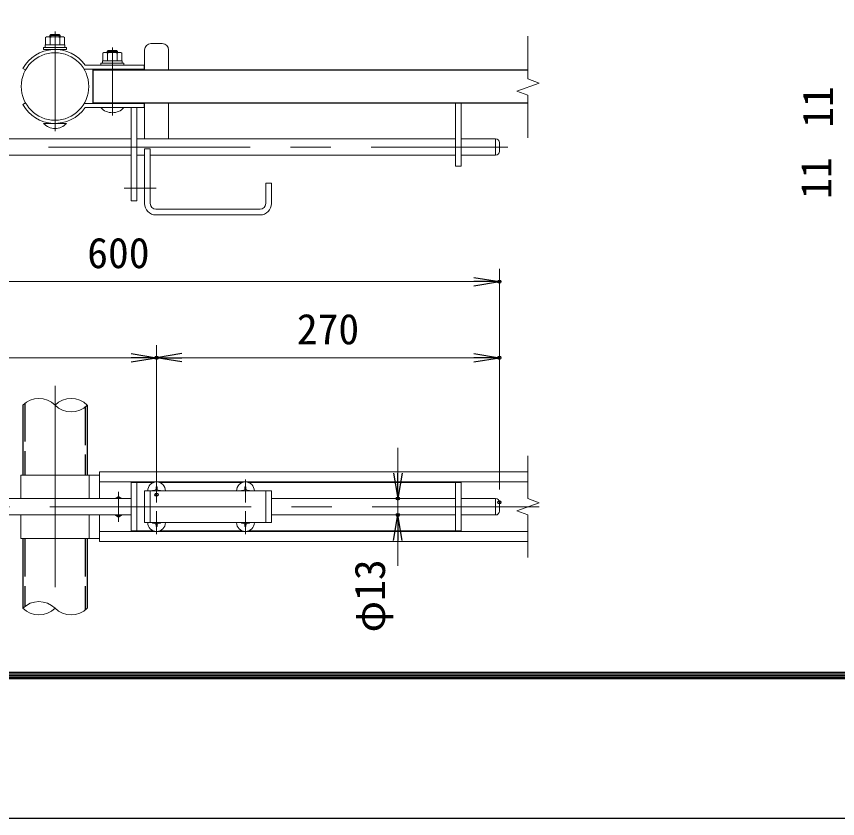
# Model space of a CAD drawing. Units: millimetres, scale not verified, with parts at other scales. Extents: x -4200 to 4200, y -2970 to 2970.
# Drawn here: x -1543 to -249, y -2970 to -1706 of the extents above; entities that cross this region are included whole.
import ezdxf
from ezdxf.enums import TextEntityAlignment as Align

# ---------------------------------------------------------------- set-up
doc = ezdxf.new("R2010")
doc.units = ezdxf.units.MM
doc.header["$LTSCALE"] = 10
doc.header["$PDMODE"] = 32
doc.header["$PDSIZE"] = 5
doc.linetypes.add('DASHED', pattern=[7.5, 6, -1.5])
doc.linetypes.add('USER1', pattern=[50.8, 31.75, -6.35, 6.35, -6.35])
for name, color, linetype, lineweight in [('0-0_D-STR1', 1, 'Continuous', 25), ('0-1_D-STR3', 3, 'Continuous', 13), ('0-2_D-BMK', 2, 'USER1', 13), ('0-3_D-STR-DIM', 7, 'Continuous', 13), ('0-C_D-TTL', 2, 'Continuous', 25)]:
    doc.layers.add(name, color=color, linetype=linetype, lineweight=lineweight)
doc.layers.add('0-4_0', color=7, linetype='Continuous')
doc.layers.add('0-5_Defpoints', color=8, linetype='Continuous')
doc.styles.add('ＭＳ ゴシック', font='')
doc.styles.get('ＭＳ ゴシック').set_extended_font_data('MS Gothic')

# ---------------------------------------------------------------- blocks, each defined once
blk = doc.blocks.new('_Open')
at = {"layer": '0-4_0'}
blk.add_line((-10, 1.667), (0, 0), dxfattribs=at)
blk.add_lwpolyline([(-10, -1.667), (0, 0), (-10, 0)], dxfattribs=at)

msp = doc.modelspace()

# ---------------------------------------------------------------- linework, layer by layer
at = {"layer": '0-0_D-STR1'}
for p, q in [((-1421.53, -1842.32), (-1421.53, -1790.32)), ((-1421.53, -1790.32), (-736.72, -1790.32)), ((-1421.53, -1842.32), (-736.72, -1842.32)), ((-1532.63, -2318.52), (-1532.63, -2428.52)), ((-1431.03, -2318.52), (-1431.03, -2428.52)), ((-1532.63, -2528.52), (-1532.63, -2638.52)), ((-1532.63, -2528.52), (-1532.63, -2638.52)), ((-1431.03, -2528.52), (-1431.03, -2638.52))]:
    msp.add_line(p, q, dxfattribs=at)
at = {"layer": '0-0_D-STR1', "linetype": 'DASHED'}
for p, q in [((-1529.43, -2315.7), (-1529.43, -2428.52)), ((-1434.23, -2321.34), (-1434.23, -2428.52)), ((-1529.43, -2528.52), (-1529.43, -2635.7)), ((-1434.23, -2528.52), (-1434.23, -2641.34))]:
    msp.add_line(p, q, dxfattribs=at)
at = {"layer": '0-1_D-STR3'}
for p, q in [((-1496.83, -1750.92), (-1496.83, -1739.32)), ((-1493.39, -1737.92), (-1470.3, -1737.92)), ((-1489.83, -1736.12), (-1488.23, -1734.52)), ((-1489.83, -1737.92), (-1489.83, -1736.12)), ((-1489.33, -1750.92), (-1489.33, -1739.32)), ((-1488.23, -1734.52), (-1475.43, -1734.52)), ((-1488.23, -1737.92), (-1488.23, -1734.52)), ((-1475.43, -1737.92), (-1475.43, -1734.52)), ((-1474.33, -1750.92), (-1474.33, -1739.32)), ((-1473.83, -1737.92), (-1473.83, -1736.12)), ((-1466.83, -1750.92), (-1466.83, -1739.32)), ((-1466.43, -1750.92), (-1497.23, -1750.92)), ((-1497.23, -1754.92), (-1497.23, -1750.92)), ((-1466.43, -1754.92), (-1497.23, -1754.92)), ((-1496.83, -1750.92), (-1466.83, -1750.92)), ((-1466.43, -1754.92), (-1466.43, -1750.92)), ((-1340.83, -1758.72), (-1340.83, -1790.32)), ((-1330.83, -1748.72), (-1312.83, -1748.72)), ((-1302.83, -1758.72), (-1302.83, -1790.32)), ((-1406.53, -1775.72), (-1406.53, -1764.12)), ((-1403.09, -1762.72), (-1380, -1762.72)), ((-1399.53, -1761.32), (-1397.93, -1759.72)), ((-1399.53, -1762.72), (-1399.53, -1761.32)), ((-1399.03, -1775.72), (-1399.03, -1764.12)), ((-1397.93, -1759.72), (-1385.13, -1759.72)), ((-1397.93, -1762.72), (-1397.93, -1759.72)), ((-1385.13, -1762.72), (-1385.13, -1759.72)), ((-1384.03, -1775.72), (-1384.03, -1764.12)), ((-1383.53, -1762.72), (-1383.53, -1761.32)), ((-1376.53, -1775.72), (-1376.53, -1764.12)), ((-1434.17, -1782.92), (-1341.53, -1782.92)), ((-1376.13, -1775.72), (-1406.93, -1775.72)), ((-1406.93, -1779.72), (-1406.93, -1775.72)), ((-1376.13, -1779.72), (-1406.93, -1779.72)), ((-1406.53, -1775.72), (-1376.53, -1775.72)), ((-1376.13, -1779.72), (-1376.13, -1775.72)), ((-1341.53, -1782.92), (-1341.53, -1789.32)), ((-1532.63, -1787.92), (-1528.27, -1790.36)), ((-1435.99, -1789.32), (-1341.53, -1789.32)), ((-1532.63, -1844.72), (-1528.27, -1842.28)), ((-1435.99, -1843.32), (-1341.53, -1843.32)), ((-1434.17, -1849.72), (-1341.53, -1849.72)), ((-1409.53, -1849.72), (-1373.53, -1849.72)), ((-1402.83, -1842.92), (-1401.79, -1842.32)), ((-1402.83, -1843.32), (-1402.83, -1842.92)), ((-1380.23, -1842.92), (-1381.27, -1842.32)), ((-1380.23, -1843.32), (-1380.23, -1842.92)), ((-1361.83, -1842.32), (-1361.83, -1843.32)), ((-1352.83, -1842.32), (-1352.83, -1843.32)), ((-1352.83, -1849.72), (-1352.83, -1996.72)), ((-1341.53, -1849.72), (-1341.53, -1843.32)), ((-1340.83, -1842.32), (-1340.83, -1898.72)), ((-1302.83, -1842.32), (-1302.83, -1898.72)), ((-850.83, -1842.32), (-850.83, -1941.72)), ((-841.83, -1842.32), (-841.83, -1941.72)), ((-1499.83, -1874.52), (-1463.83, -1874.52)), ((-1493.13, -1874.52), (-1493.13, -1873.41)), ((-1470.53, -1874.52), (-1470.53, -1873.41)), ((-1723.43, -1898.72), (-1361.83, -1898.72)), ((-1352.83, -1898.72), (-850.83, -1898.72)), ((-841.83, -1898.72), (-787.83, -1898.72)), ((-787.83, -1898.72), (-787.83, -1924.72)), ((-781.83, -1904.72), (-781.83, -1918.72)), ((-1723.43, -1924.72), (-1361.83, -1924.72)), ((-1352.83, -1924.72), (-1340.83, -1924.72)), ((-1340.83, -1914.72), (-1340.83, -2000.72)), ((-1340.83, -1914.72), (-1331.83, -1914.72)), ((-1331.83, -1914.72), (-1331.83, -2000.72)), ((-1331.83, -1924.72), (-850.83, -1924.72)), ((-841.83, -1924.72), (-787.83, -1924.72)), ((-850.83, -1941.72), (-841.83, -1941.72)), ((-1149.83, -1968.72), (-1149.83, -2000.72)), ((-1149.83, -1968.72), (-1140.83, -1968.72)), ((-1140.83, -1968.72), (-1140.83, -2000.72)), ((-1322.83, -2009.72), (-1158.83, -2009.72)), ((-1322.83, -2018.72), (-1158.83, -2018.72)), ((-1535.83, -2428.52), (-1411.83, -2428.52)), ((-1535.83, -2428.52), (-1535.83, -2465.52)), ((-1427.83, -2428.52), (-1427.83, -2465.52)), ((-1411.83, -2423.52), (-1411.83, -2465.52)), ((-1411.83, -2423.52), (-736.72, -2423.52)), ((-1411.83, -2439.52), (-736.72, -2439.52)), ((-1361.83, -2440.52), (-1361.83, -2516.52)), ((-1361.83, -2440.52), (-1327.03, -2440.52)), ((-1352.83, -2440.52), (-1352.83, -2516.52)), ((-1316.64, -2440.52), (-1187.03, -2440.52)), ((-1176.64, -2440.52), (-841.83, -2440.52)), ((-850.83, -2440.52), (-850.83, -2516.52)), ((-841.83, -2440.52), (-841.83, -2516.52)), ((-1340.83, -2453.52), (-1340.83, -2503.52)), ((-1340.83, -2453.52), (-1140.83, -2453.52)), ((-1325.54, -2452.68), (-1328.13, -2452.73)), ((-1328.13, -2452.73), (-1328.13, -2453.52)), ((-1322.62, -2447.22), (-1322.67, -2449.81)), ((-1322.62, -2447.22), (-1321.04, -2447.22)), ((-1321.04, -2447.22), (-1321, -2449.81)), ((-1185.54, -2452.68), (-1188.13, -2452.73)), ((-1188.13, -2452.73), (-1188.13, -2453.52)), ((-1182.62, -2447.22), (-1182.67, -2449.81)), ((-1182.62, -2447.22), (-1181.04, -2447.22)), ((-1181.04, -2447.22), (-1181, -2449.81)), ((-1178.13, -2452.68), (-1175.53, -2452.73)), ((-1175.53, -2452.73), (-1175.53, -2453.52)), ((-1140.83, -2453.52), (-1140.83, -2503.52)), ((-1618.03, -2465.52), (-1361.83, -2465.52)), ((-1381.83, -2462.32), (-1387.38, -2465.52)), ((-1376.29, -2465.52), (-1381.83, -2462.32)), ((-1140.83, -2465.52), (-850.83, -2465.52)), ((-841.83, -2465.52), (-787.83, -2465.52)), ((-787.83, -2465.52), (-787.83, -2491.52)), ((-781.83, -2471.52), (-781.83, -2485.52)), ((-1618.03, -2491.52), (-1361.83, -2491.52)), ((-1535.83, -2491.52), (-1535.83, -2528.52)), ((-1427.83, -2491.52), (-1427.83, -2528.52)), ((-1411.83, -2491.52), (-1411.83, -2533.52)), ((-1140.83, -2491.52), (-850.83, -2491.52)), ((-841.83, -2491.52), (-787.83, -2491.52)), ((-1340.83, -2503.52), (-1140.83, -2503.52)), ((-1328.13, -2504.31), (-1328.13, -2503.52)), ((-1325.54, -2504.35), (-1328.13, -2504.31)), ((-1322.62, -2509.82), (-1322.67, -2507.22)), ((-1321.04, -2509.82), (-1321, -2507.22)), ((-1318.13, -2504.35), (-1315.53, -2504.31)), ((-1315.53, -2504.31), (-1315.53, -2503.52)), ((-1188.13, -2504.31), (-1188.13, -2503.52)), ((-1185.54, -2504.35), (-1188.13, -2504.31)), ((-1182.62, -2509.82), (-1182.67, -2507.22)), ((-1181.04, -2509.82), (-1181, -2507.22)), ((-1178.13, -2504.35), (-1175.53, -2504.31)), ((-1175.53, -2504.31), (-1175.53, -2503.52)), ((-1411.83, -2517.52), (-736.72, -2517.52)), ((-1361.83, -2516.52), (-1327.03, -2516.52)), ((-1322.62, -2509.82), (-1321.04, -2509.82)), ((-1316.64, -2516.52), (-1187.03, -2516.52)), ((-1182.62, -2509.82), (-1181.04, -2509.82)), ((-1176.64, -2516.52), (-841.83, -2516.52)), ((-1535.83, -2528.52), (-1411.83, -2528.52)), ((-1411.83, -2533.52), (-736.72, -2533.52))]:
    msp.add_line(p, q, dxfattribs=at)
at = {"layer": '0-1_D-STR3', "linetype": 'DASHED'}
for p, q in [((-1331.83, -2453.52), (-1331.83, -2503.52)), ((-1149.83, -2453.52), (-1149.83, -2503.52))]:
    msp.add_line(p, q, dxfattribs=at)
at = {"layer": '0-1_D-STR3'}
for points in [[(-1489.83, -1736.12), (-1473.83, -1736.12), (-1475.43, -1734.52)], [(-1399.53, -1761.32), (-1383.53, -1761.32), (-1385.13, -1759.72)], [(-1361.83, -1849.72), (-1361.83, -1996.72), (-1352.83, -1996.72)], [(-1318.13, -2452.68), (-1315.53, -2452.73), (-1315.53, -2453.52)], [(-1387.38, -2491.52), (-1381.83, -2494.72), (-1376.29, -2491.52)]]:
    msp.add_lwpolyline(points, dxfattribs=at)
for points in [[(-1499.83, -1754.92), (-1499.83, -1758.12), (-1463.83, -1758.12), (-1463.83, -1754.92)], [(-1409.53, -1779.72), (-1409.53, -1782.92), (-1373.53, -1782.92), (-1373.53, -1779.72)]]:
    msp.add_lwpolyline(points, close=True, dxfattribs=at)
msp.add_circle((-1481.83, -1816.32), 53.2, dxfattribs=at)
for centre, radius, start, end in [((-1493.08, -1743.61), 5.7, 48.83491, 131.16509), ((-1481.83, -1758.71), 20.79, 68.85295, 111.14705), ((-1470.58, -1743.61), 5.7, 48.86505, 131.13495), ((-1481.83, -1816.32), 58.2, 35.02146, 150.7918), ((-1330.83, -1758.72), 10, 90, 180), ((-1312.83, -1758.72), 10, 0, 90), ((-1402.78, -1768.41), 5.7, 48.83491, 131.16509), ((-1391.53, -1783.51), 20.79, 68.85295, 111.14705), ((-1380.28, -1768.41), 5.7, 48.86505, 131.13495), ((-1481.83, -1816.32), 58.2, 209.2082, 324.97854), ((-1391.53, -1833.47), 24.25, 222.07502, 317.92498), ((-1397.18, -1855.61), 13.9, 106.90112, 113.9872), ((-1397.18, -1855.61), 13.9, 66.0128, 73.09888), ((-1385.88, -1855.72), 13.99, 106.71589, 113.81332), ((-1385.88, -1855.72), 13.99, 66.18668, 73.28411), ((-1481.83, -1858.27), 24.25, 222.07502, 317.92498), ((-787.83, -1904.72), 6, 0, 90), ((-787.83, -1918.72), 6, 270, 0), ((-1322.83, -2000.72), 18, 180, 270), ((-1322.83, -2000.72), 9, 180, 270), ((-1158.83, -2000.72), 9, 270, 0), ((-1158.83, -2000.72), 18, 270, 0), ((-1321.83, -2453.52), 14, 0, 180), ((-1181.83, -2453.52), 14, 0, 180), ((-1325.64, -2449.71), 2.98, 270, 0), ((-1318.02, -2449.71), 2.98, 180, 270), ((-1185.64, -2449.71), 2.98, 270, 0), ((-1178.02, -2449.71), 2.98, 180, 270), ((-1381.83, -2478.52), 14.07, 67.52593, 112.47407), ((-787.83, -2471.52), 6, 0, 90), ((-1381.83, -2478.52), 14.07, 247.52593, 292.47407), ((-787.83, -2485.52), 6, 270, 0), ((-1321.83, -2503.52), 14, 180, 0), ((-1325.64, -2507.33), 2.98, 0, 90), ((-1318.02, -2507.33), 2.98, 90, 180), ((-1181.83, -2503.52), 14, 180, 0), ((-1185.64, -2507.33), 2.98, 0, 90), ((-1178.02, -2507.33), 2.98, 90, 180)]:
    msp.add_arc(centre, radius, start, end, dxfattribs=at)
at = {"layer": '0-2_D-BMK'}
for p, q in [((-1481.83, -1886.85), (-1481.83, -1729.49)), ((-1391.53, -1862.05), (-1391.53, -1754.69)), ((-1999.89, -1911.72), (-768.74, -1911.72)), ((-1372.69, -1976.72), (-1322.4, -1976.72)), ((-1481.83, -2287.93), (-1481.83, -2659.1)), ((-1321.83, -2471.73), (-1321.83, -2435.47)), ((-1181.83, -2471.73), (-1181.83, -2435.47)), ((-1381.83, -2454.94), (-1381.83, -2502.09)), ((-1998.07, -2478.52), (-719.17, -2478.52)), ((-1321.83, -2521.73), (-1321.83, -2485.47)), ((-1181.83, -2521.73), (-1181.83, -2485.47))]:
    msp.add_line(p, q, dxfattribs=at)
at = {"layer": '0-3_D-STR-DIM'}
for p, q in [((-736.72, -1804.49), (-736.72, -1737.32)), ((-754.34, -1823.73), (-719.1, -1810.9)), ((-719.1, -1810.9), (-736.72, -1804.49)), ((-736.72, -1830.14), (-754.34, -1823.73)), ((-736.72, -1897.32), (-736.72, -1830.14)), ((-781.83, -2451.52), (-781.83, -2103.78)), ((-1941.83, -2123.78), (-821.83, -2123.78)), ((-1321.83, -2439.52), (-1321.83, -2223.78)), ((-1321.83, -2439.52), (-1321.83, -2223.78)), ((-781.83, -2451.52), (-781.83, -2223.78)), ((-1941.83, -2243.78), (-1361.83, -2243.78)), ((-1281.83, -2243.78), (-821.83, -2243.78)), ((-941.8, -2425.52), (-941.8, -2385.52)), ((-736.72, -2465.69), (-736.72, -2398.52)), ((-941.8, -2491.52), (-941.8, -2465.52)), ((-921.8, -2465.52), (-921.7, -2465.52)), ((-719.1, -2472.11), (-736.72, -2465.69)), ((-754.34, -2484.93), (-719.1, -2472.11)), ((-921.8, -2491.52), (-921.7, -2491.52)), ((-736.72, -2491.34), (-754.34, -2484.93)), ((-736.72, -2558.52), (-736.72, -2491.34)), ((-941.8, -2531.52), (-941.8, -2571.52))]:
    msp.add_line(p, q, dxfattribs=at)
for centre, start, end in [((-1507.23, -2344.08), 45.18146, 134.81854), ((-1456.43, -2344.08), 45.18146, 134.81854), ((-1456.43, -2292.96), 225.18146, 314.81854), ((-1507.23, -2664.08), 45.18146, 134.81854), ((-1507.23, -2612.96), 225.18146, 314.81854), ((-1456.43, -2612.96), 225.18146, 314.81854)]:
    msp.add_arc(centre, 36.03, start, end, dxfattribs=at)
at = {"layer": '0-5_Defpoints'}
for p in [(-781.83, -2123.78), (-1321.83, -2243.78), (-781.83, -2243.78), (-1321.83, -2459.52), (-941.8, -2465.52), (-941.8, -2465.52), (-781.83, -2471.52), (-941.8, -2491.52)]:
    msp.add_point(p, dxfattribs=at)
at = {"layer": '0-C_D-TTL'}
for points in [[(-4200.18, 2970.15), (4199.82, 2970.15), (4199.82, -2969.85), (-4200.18, -2969.85)], [(-3930.18, 2750.15), (3929.82, 2750.15), (3929.82, -2749.85), (-3930.18, -2749.85)], [(-3927.68, 2747.65), (3927.32, 2747.65), (3927.32, -2747.35), (-3927.68, -2747.35)], [(-3925.18, 2745.15), (3924.82, 2745.15), (3924.82, -2744.85), (-3925.18, -2744.85)], [(-3922.68, 2742.65), (3922.32, 2742.65), (3922.32, -2742.35), (-3922.68, -2742.35)], [(-3920.18, 2740.15), (3919.82, 2740.15), (3919.82, -2739.85), (-3920.18, -2739.85)]]:
    msp.add_lwpolyline(points, close=True, dxfattribs=at)

# ---------------------------------------------------------------- block references
at = {"layer": '0-3_D-STR-DIM', "xscale": 4, "yscale": 4}
for p in [(-781.83, -2123.78), (-1321.83, -2243.78), (-781.83, -2243.78)]:
    msp.add_blockref('_Open', p, dxfattribs=at)
for p, rotation in [((-1321.83, -2243.78), 180), ((-941.8, -2465.52), 270), ((-941.8, -2491.52), 90)]:
    msp.add_blockref('_Open', p, dxfattribs=dict(at, rotation=rotation))

# ---------------------------------------------------------------- texts
at = {"layer": '0-3_D-STR-DIM', "style": 'ＭＳ ゴシック'}
for s, p in [('11', (-241.74, -1881.48)), ('11', (-244.32, -1993.54)), ('φ13', (-947.51, -2676.58))]:
    msp.add_text(s, height=48.09, rotation=90, dxfattribs=at).set_placement(p, align=Align.BOTTOM_LEFT)
for s, p in [('600', (-1431.08, -2117.03)), ('270', (-1100.83, -2237.03))]:
    msp.add_text(s, height=48.09, dxfattribs=at).set_placement(p, align=Align.BOTTOM_LEFT)

doc.saveas('drawing.dxf')
